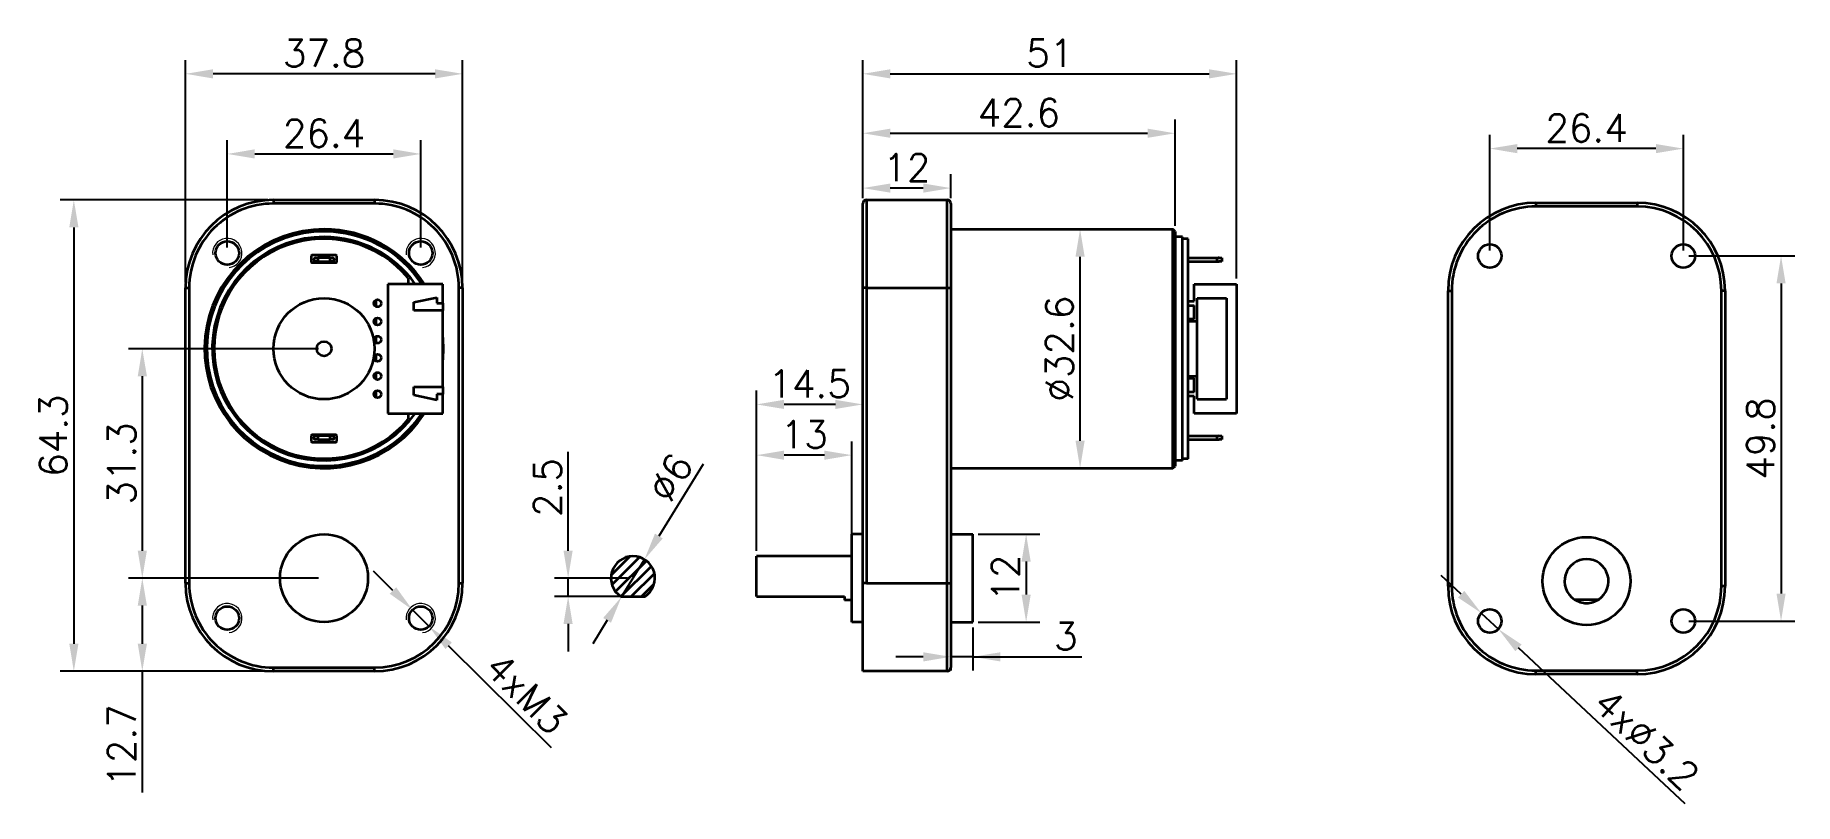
# Model space of a CAD drawing. Header units: millimetres. Extents: x 311 to 551, y 284 to 389.
import ezdxf

# ---------------------------------------------------------------- set-up
doc = ezdxf.new("R2010")
doc.units = ezdxf.units.MM
doc.header["$LTSCALE"] = 1.5
doc.linetypes.add('CENTER2', pattern=[28.575, 19.05, -3.175, 3.175, -3.175])
doc.layers.add('3中心线层', color=1, linetype='CENTER2')
for name, color, linetype, lineweight in [('Layer0000', 7, 'Continuous', 25), ('尺寸线', 3, 'Continuous', 13), ('粗实线', 7, 'Continuous', 35)]:
    doc.layers.add(name, color=color, linetype=linetype, lineweight=lineweight)
doc.styles.add('数字和字母', font='romans.shx')
doc.dimstyles.new('轮趣标注1比1', dxfattribs={"dimscale": 1.5, "dimtxt": 2.5, "dimasz": 2.5, "dimexe": 1.25, "dimexo": 0.5, "dimtad": 1, "dimdec": 3, "dimdsep": 46, "dimtxsty": '数字和字母', "dimcen": 2.5, "dimadec": 0, "dimazin": 2, "dimtfac": 1, "dimtmove": 0, "dimatfit": 3, "dimfxl": 1, "dimtolj": 1, "dimarcsym": 0})

# ---------------------------------------------------------------- blocks, each defined once
blk = doc.blocks.new('*D8')
at = {"layer": 'Defpoints', "color": 0}
for p in [(509.12, 373.83), (509.12, 359.18), (535.52, 359.18)]:
    blk.add_point(p, dxfattribs=at)
at = {"layer": '尺寸线', "color": 0, "lineweight": -2}
for p, q in [((509.12, 359.93), (509.12, 375.7)), ((535.52, 359.93), (535.52, 375.7)), ((531.77, 373.83), (512.87, 373.83))]:
    blk.add_line(p, q, dxfattribs=at)
at = {"layer": '尺寸线', "color": 0}
for points in [[(512.87, 374.45), (512.87, 373.2), (509.12, 373.83)], [(531.77, 373.2), (531.77, 374.45), (535.52, 373.83)]]:
    blk.add_solid(points, dxfattribs=at)
at = {"layer": '尺寸线', "color": 0, "insert": (522.32, 376.64), "char_height": 3.75, "attachment_point": 5, "style": '数字和字母'}
blk.add_mtext('\\A1;26.4', dxfattribs=at)
blk = doc.blocks.new('*D36')
at = {"layer": 'Defpoints', "color": 0}
for p in [(535.52, 359.18), (535.52, 309.38), (548.85, 309.38)]:
    blk.add_point(p, dxfattribs=at)
at = {"layer": '尺寸线', "color": 0, "lineweight": -2}
for p, q in [((536.27, 359.18), (550.73, 359.18)), ((548.85, 355.43), (548.85, 313.13)), ((536.27, 309.38), (550.73, 309.38))]:
    blk.add_line(p, q, dxfattribs=at)
at = {"layer": '尺寸线', "color": 0}
for points in [[(549.48, 355.43), (548.23, 355.43), (548.85, 359.18)], [(548.23, 313.13), (549.48, 313.13), (548.85, 309.38)]]:
    blk.add_solid(points, dxfattribs=at)
at = {"layer": '尺寸线', "color": 0, "insert": (546.04, 334.28), "char_height": 3.75, "attachment_point": 5, "rotation": 90, "style": '数字和字母'}
blk.add_mtext('\\A1;49.8', dxfattribs=at)
blk = doc.blocks.new('*D37')
at = {"layer": 'Defpoints', "color": 0}
for p in [(438.57, 321.23), (438.57, 309.23), (445.85, 309.23)]:
    blk.add_point(p, dxfattribs=at)
at = {"layer": '尺寸线', "color": 0, "lineweight": -2}
for p, q in [((439.32, 321.23), (447.73, 321.23)), ((445.85, 317.48), (445.85, 312.98)), ((439.32, 309.23), (447.73, 309.23))]:
    blk.add_line(p, q, dxfattribs=at)
at = {"layer": '尺寸线', "color": 0}
for points in [[(446.48, 317.48), (445.23, 317.48), (445.85, 321.23)], [(445.23, 312.98), (446.48, 312.98), (445.85, 309.23)]]:
    blk.add_solid(points, dxfattribs=at)
at = {"layer": '尺寸线', "color": 0, "insert": (443.04, 315.23), "char_height": 3.75, "attachment_point": 5, "rotation": 90, "style": '数字和字母'}
blk.add_mtext('\\A1;12', dxfattribs=at)
blk = doc.blocks.new('*D39')
at = {"layer": 'Defpoints', "color": 0}
for p in [(409.07, 338.93), (423.57, 321.23), (409.07, 318.23)]:
    blk.add_point(p, dxfattribs=at)
at = {"layer": '尺寸线', "color": 0, "lineweight": -2}
for p, q in [((409.07, 318.98), (409.07, 340.81)), ((419.82, 338.93), (412.82, 338.93)), ((423.57, 321.98), (423.57, 340.81))]:
    blk.add_line(p, q, dxfattribs=at)
at = {"layer": '尺寸线', "color": 0}
for points in [[(412.82, 339.56), (412.82, 338.31), (409.07, 338.93)], [(419.82, 338.31), (419.82, 339.56), (423.57, 338.93)]]:
    blk.add_solid(points, dxfattribs=at)
at = {"layer": '尺寸线', "color": 0, "insert": (416.32, 341.75), "char_height": 3.75, "attachment_point": 5, "style": '数字和字母'}
blk.add_mtext('\\A1;14.5', dxfattribs=at)
blk = doc.blocks.new('*D40')
at = {"layer": 'Defpoints', "color": 0}
for p in [(409.07, 332.01), (409.07, 318.23), (422.07, 318.23)]:
    blk.add_point(p, dxfattribs=at)
at = {"layer": '尺寸线', "color": 0, "lineweight": -2}
for p, q in [((409.07, 318.98), (409.07, 333.88)), ((422.07, 318.98), (422.07, 333.88)), ((418.32, 332.01), (412.82, 332.01))]:
    blk.add_line(p, q, dxfattribs=at)
at = {"layer": '尺寸线', "color": 0}
for points in [[(412.82, 332.63), (412.82, 331.38), (409.07, 332.01)], [(418.32, 331.38), (418.32, 332.63), (422.07, 332.01)]]:
    blk.add_solid(points, dxfattribs=at)
at = {"layer": '尺寸线', "color": 0, "insert": (415.57, 334.82), "char_height": 3.75, "attachment_point": 5, "style": '数字和字母'}
blk.add_mtext('\\A1;13', dxfattribs=at)
blk = doc.blocks.new('*D42')
at = {"layer": 'Defpoints', "color": 0, "ltscale": 1.5}
for p in [(453.21, 362.83), (465.87, 362.83), (465.87, 330.23)]:
    blk.add_point(p, dxfattribs=at)
at = {"layer": '尺寸线', "color": 0, "lineweight": -2}
for p, q in [((465.12, 362.83), (451.34, 362.83)), ((453.21, 333.98), (453.21, 359.08)), ((465.12, 330.23), (451.34, 330.23))]:
    blk.add_line(p, q, dxfattribs=at)
at = {"layer": '尺寸线', "color": 0, "ltscale": 1.5}
for points in [[(453.84, 359.08), (452.59, 359.08), (453.21, 362.83)], [(452.59, 333.98), (453.84, 333.98), (453.21, 330.23)]]:
    blk.add_solid(points, dxfattribs=at)
at = {"layer": '尺寸线', "color": 0, "ltscale": 1.5, "insert": (450.4, 346.53), "char_height": 3.75, "attachment_point": 5, "rotation": 90, "style": '数字和字母'}
blk.add_mtext('\\A1;{%%c32.6}', dxfattribs=at)
blk = doc.blocks.new('*D43')
at = {"layer": 'Defpoints', "color": 0}
for p in [(423.57, 368.44), (423.57, 366.33), (435.57, 366.33)]:
    blk.add_point(p, dxfattribs=at)
at = {"layer": '尺寸线', "color": 0, "lineweight": -2}
for p, q in [((423.57, 367.08), (423.57, 370.32)), ((435.57, 367.08), (435.57, 370.32)), ((431.82, 368.44), (427.32, 368.44))]:
    blk.add_line(p, q, dxfattribs=at)
at = {"layer": '尺寸线', "color": 0}
for points in [[(427.32, 369.07), (427.32, 367.82), (423.57, 368.44)], [(431.82, 367.82), (431.82, 369.07), (435.57, 368.44)]]:
    blk.add_solid(points, dxfattribs=at)
at = {"layer": '尺寸线', "color": 0, "insert": (429.57, 371.25), "char_height": 3.75, "attachment_point": 5, "style": '数字和字母'}
blk.add_mtext('\\A1;12', dxfattribs=at)
blk = doc.blocks.new('*D44')
at = {"layer": 'Defpoints', "color": 0}
for p in [(466.17, 375.92), (423.57, 366.33), (466.17, 362.53)]:
    blk.add_point(p, dxfattribs=at)
at = {"layer": '尺寸线', "color": 0, "lineweight": -2}
for p, q in [((423.57, 367.08), (423.57, 377.8)), ((466.17, 363.28), (466.17, 377.8)), ((427.32, 375.92), (462.42, 375.92))]:
    blk.add_line(p, q, dxfattribs=at)
at = {"layer": '尺寸线', "color": 0}
for points in [[(427.32, 376.55), (427.32, 375.3), (423.57, 375.92)], [(462.42, 375.3), (462.42, 376.55), (466.17, 375.92)]]:
    blk.add_solid(points, dxfattribs=at)
at = {"layer": '尺寸线', "color": 0, "insert": (444.87, 378.74), "char_height": 3.75, "attachment_point": 5, "style": '数字和字母'}
blk.add_mtext('\\A1;42.6', dxfattribs=at)
blk = doc.blocks.new('*D45')
at = {"layer": 'Defpoints', "color": 0}
for p in [(474.57, 384.03), (423.57, 366.33), (474.57, 355.35)]:
    blk.add_point(p, dxfattribs=at)
at = {"layer": '尺寸线', "color": 0, "lineweight": -2}
for p, q in [((423.57, 367.08), (423.57, 385.9)), ((474.57, 356.1), (474.57, 385.9)), ((427.32, 384.03), (470.82, 384.03))]:
    blk.add_line(p, q, dxfattribs=at)
at = {"layer": '尺寸线', "color": 0}
for points in [[(427.32, 384.65), (427.32, 383.4), (423.57, 384.03)], [(470.82, 383.4), (470.82, 384.65), (474.57, 384.03)]]:
    blk.add_solid(points, dxfattribs=at)
at = {"layer": '尺寸线', "color": 0, "insert": (449.07, 386.84), "char_height": 3.75, "attachment_point": 5, "style": '数字和字母'}
blk.add_mtext('\\A1;51', dxfattribs=at)
blk = doc.blocks.new('*D47')
at = {"layer": 'Defpoints', "color": 0}
for p in [(363.26, 373.1), (336.86, 359.58), (363.26, 359.58)]:
    blk.add_point(p, dxfattribs=at)
at = {"layer": '尺寸线', "color": 0, "lineweight": -2}
for p, q in [((336.86, 360.33), (336.86, 374.98)), ((363.26, 360.33), (363.26, 374.98)), ((340.61, 373.1), (359.51, 373.1))]:
    blk.add_line(p, q, dxfattribs=at)
at = {"layer": '尺寸线', "color": 0}
for points in [[(340.61, 373.73), (340.61, 372.48), (336.86, 373.1)], [(359.51, 372.48), (359.51, 373.73), (363.26, 373.1)]]:
    blk.add_solid(points, dxfattribs=at)
at = {"layer": '尺寸线', "color": 0, "insert": (350.06, 375.91), "char_height": 3.75, "attachment_point": 5, "style": '数字和字母'}
blk.add_mtext('\\A1;26.4', dxfattribs=at)
blk = doc.blocks.new('*D53')
at = {"layer": 'Defpoints', "color": 0}
for p in [(350.06, 346.53), (325.26, 315.23), (350.06, 315.23)]:
    blk.add_point(p, dxfattribs=at)
at = {"layer": '尺寸线', "color": 0, "lineweight": -2}
for p, q in [((349.31, 346.53), (323.39, 346.53)), ((325.26, 342.78), (325.26, 318.98)), ((349.31, 315.23), (323.39, 315.23))]:
    blk.add_line(p, q, dxfattribs=at)
at = {"layer": '尺寸线', "color": 0}
for points in [[(325.89, 342.78), (324.64, 342.78), (325.26, 346.53)], [(324.64, 318.98), (325.89, 318.98), (325.26, 315.23)]]:
    blk.add_solid(points, dxfattribs=at)
at = {"layer": '尺寸线', "color": 0, "insert": (322.45, 330.88), "char_height": 3.75, "attachment_point": 5, "rotation": 90, "style": '数字和字母'}
blk.add_mtext('\\A1;31.3', dxfattribs=at)
blk = doc.blocks.new('*D54')
at = {"layer": 'Defpoints', "color": 0}
for p in [(350.06, 315.23), (325.26, 302.53), (350.06, 302.53)]:
    blk.add_point(p, dxfattribs=at)
at = {"layer": '尺寸线', "color": 0, "lineweight": -2}
for p, q in [((349.31, 315.23), (323.39, 315.23)), ((325.26, 311.48), (325.26, 306.28)), ((349.31, 302.53), (323.39, 302.53)), ((325.26, 302.53), (325.26, 286.01))]:
    blk.add_line(p, q, dxfattribs=at)
at = {"layer": '尺寸线', "color": 0}
for points in [[(325.89, 311.48), (324.64, 311.48), (325.26, 315.23)], [(324.64, 306.28), (325.89, 306.28), (325.26, 302.53)]]:
    blk.add_solid(points, dxfattribs=at)
at = {"layer": '尺寸线', "color": 0, "insert": (322.45, 292.4), "char_height": 3.75, "attachment_point": 5, "rotation": 90, "style": '数字和字母'}
blk.add_mtext('\\A1;12.7', dxfattribs=at)
blk = doc.blocks.new('*D55')
at = {"layer": 'Defpoints', "color": 0}
for p in [(343.16, 366.83), (315.92, 302.53), (343.16, 302.53)]:
    blk.add_point(p, dxfattribs=at)
at = {"layer": '尺寸线', "color": 0, "lineweight": -2}
for p, q in [((342.41, 366.83), (314.05, 366.83)), ((315.92, 363.08), (315.92, 306.28)), ((342.41, 302.53), (314.05, 302.53))]:
    blk.add_line(p, q, dxfattribs=at)
at = {"layer": '尺寸线', "color": 0}
for points in [[(316.55, 363.08), (315.3, 363.08), (315.92, 366.83)], [(315.3, 306.28), (316.55, 306.28), (315.92, 302.53)]]:
    blk.add_solid(points, dxfattribs=at)
at = {"layer": '尺寸线', "color": 0, "insert": (313.11, 334.68), "char_height": 3.75, "attachment_point": 5, "rotation": 90, "style": '数字和字母'}
blk.add_mtext('\\A1;64.3', dxfattribs=at)
blk = doc.blocks.new('*D57')
at = {"layer": 'Defpoints', "color": 0, "ltscale": 1.5}
for p in [(393.78, 317.79), (390.64, 312.67)]:
    blk.add_point(p, dxfattribs=at)
at = {"layer": '尺寸线', "color": 0, "lineweight": -2}
for p, q in [((401.77, 330.8), (395.74, 320.98)), ((390.64, 312.67), (393.78, 317.79)), ((388.68, 309.48), (386.71, 306.28))]:
    blk.add_line(p, q, dxfattribs=at)
at = {"layer": '尺寸线', "color": 0, "ltscale": 1.5}
for points in [[(395.21, 321.31), (396.27, 320.65), (393.78, 317.79)], [(389.21, 309.15), (388.14, 309.8), (390.64, 312.67)]]:
    blk.add_solid(points, dxfattribs=at)
at = {"layer": '尺寸线', "color": 0, "ltscale": 1.5, "insert": (397.34, 328.96), "char_height": 3.75, "attachment_point": 5, "rotation": 58.4472, "style": '数字和字母'}
blk.add_mtext('\\A1;∅6', dxfattribs=at)
blk = doc.blocks.new('*D58')
at = {"layer": 'Defpoints', "color": 0}
for p in [(383.36, 315.23), (392.21, 315.23), (392.21, 312.73)]:
    blk.add_point(p, dxfattribs=at)
at = {"layer": '尺寸线', "color": 0, "lineweight": -2}
for p, q in [((383.36, 318.98), (383.36, 332.46)), ((391.46, 315.23), (381.48, 315.23)), ((383.36, 312.73), (383.36, 315.23)), ((391.46, 312.73), (381.48, 312.73)), ((383.36, 308.98), (383.36, 305.23))]:
    blk.add_line(p, q, dxfattribs=at)
at = {"layer": '尺寸线', "color": 0}
for points in [[(382.73, 318.98), (383.98, 318.98), (383.36, 315.23)], [(383.98, 308.98), (382.73, 308.98), (383.36, 312.73)]]:
    blk.add_solid(points, dxfattribs=at)
at = {"layer": '尺寸线', "color": 0, "insert": (380.55, 327.6), "char_height": 3.75, "attachment_point": 5, "rotation": 90, "style": '数字和字母'}
blk.add_mtext('\\A1;2.5', dxfattribs=at)
blk = doc.blocks.new('*D60')
at = {"layer": '3中心线层', "color": 0, "linetype": 'ByBlock', "lineweight": -2}
for p, q in [((359.46, 313.55), (356.79, 316.18)), ((362.12, 310.91), (364.39, 308.65)), ((381.11, 292.09), (367.06, 306.01))]:
    blk.add_line(p, q, dxfattribs=at)
at = {"layer": '3中心线层', "color": 0, "ltscale": 1.5}
for points in [[(359.02, 313.1), (359.89, 313.99), (362.12, 310.91)], [(367.5, 306.46), (366.62, 305.57), (364.39, 308.65)]]:
    blk.add_solid(points, dxfattribs=at)
at = {"layer": 'Defpoints', "color": 0, "ltscale": 1.5}
for p in [(362.12, 310.91), (364.39, 308.65)]:
    blk.add_point(p, dxfattribs=at)
at = {"layer": '3中心线层', "color": 0, "ltscale": 1.5, "insert": (377.66, 299.46), "char_height": 3.75, "attachment_point": 5, "rotation": 315.2633, "style": '数字和字母'}
blk.add_mtext('\\A1;{4xM3}', dxfattribs=at)
blk = doc.blocks.new('*D62')
at = {"layer": 'Defpoints', "color": 0, "ltscale": 1.5}
for p in [(507.95, 310.47), (510.28, 308.29)]:
    blk.add_point(p, dxfattribs=at)
at = {"layer": '尺寸线', "color": 0, "lineweight": -2, "ltscale": 1.5}
for p, q in [((505.21, 313.04), (502.47, 315.6)), ((507.95, 310.47), (510.28, 308.29)), ((535.78, 284.45), (513.02, 305.73))]:
    blk.add_line(p, q, dxfattribs=at)
at = {"layer": '尺寸线', "color": 0, "ltscale": 1.5}
for points in [[(504.78, 312.58), (505.64, 313.49), (507.95, 310.47)], [(513.45, 306.18), (512.6, 305.27), (510.28, 308.29)]]:
    blk.add_solid(points, dxfattribs=at)
at = {"layer": '尺寸线', "color": 0, "ltscale": 1.5, "insert": (530.49, 293.24), "char_height": 3.75, "attachment_point": 5, "rotation": 316.9179, "style": '数字和字母'}
blk.add_mtext('\\A1;{4x∅3.2}', dxfattribs=at)
blk = doc.blocks.new('*D28')
at = {"layer": 'Defpoints', "color": 0, "ltscale": 1.5}
for p in [(331.16, 384.03), (331.16, 354.83), (368.96, 354.83), (435.57, 309.23), (438.57, 309.23), (435.57, 304.5)]:
    blk.add_point(p, dxfattribs=at)
at = {"layer": '尺寸线', "color": 0, "lineweight": -2, "ltscale": 1.5}
for p, q in [((331.16, 355.58), (331.16, 385.9)), ((368.96, 355.58), (368.96, 385.9)), ((365.21, 384.03), (334.91, 384.03)), ((435.57, 308.48), (435.57, 302.62)), ((438.57, 308.48), (438.57, 302.62)), ((431.82, 304.5), (428.07, 304.5)), ((438.57, 304.5), (435.57, 304.5)), ((438.57, 304.5), (453.46, 304.5))]:
    blk.add_line(p, q, dxfattribs=at)
at = {"layer": '尺寸线', "color": 0, "ltscale": 1.5}
for points in [[(334.91, 384.65), (334.91, 383.4), (331.16, 384.03)], [(365.21, 383.4), (365.21, 384.65), (368.96, 384.03)], [(431.82, 303.87), (431.82, 305.12), (435.57, 304.5)], [(442.32, 305.12), (442.32, 303.87), (438.57, 304.5)]]:
    blk.add_solid(points, dxfattribs=at)
at = {"layer": '尺寸线', "color": 0, "ltscale": 1.5, "char_height": 3.75, "attachment_point": 5, "style": '数字和字母'}
for s, insert in [('\\A1;37.8', (350.06, 386.84)), ('\\A1;3', (451.27, 307.31))]:
    blk.add_mtext(s, dxfattribs=dict(at, insert=insert))

msp = doc.modelspace()

# ---------------------------------------------------------------- hatches: boundary and pattern name
at = {"layer": '粗实线'}
h = msp.add_hatch(dxfattribs=at)
h.set_pattern_fill('ANSI31', color=256, style=0, pattern_type=2)
h.set_pattern_definition([(45, (116.442, 131.9448), (-0.7071068, 0.7071068), [])])
edge = h.paths.add_edge_path(flags=16)
edge.add_arc((392.2088, 315.2296), 3, 303.55731, 596.44269)
edge.add_line((390.5505, 312.7296), (393.8671, 312.7296))

# ---------------------------------------------------------------- linework, layer by layer
at = {"layer": 'Layer0000', "color": 5, "linetype": 'Continuous', "lineweight": 18, "true_color": 0x0000ff}
for centre in [(336.8554, 359.5796), (363.2554, 359.5796), (336.8554, 309.7796), (363.2554, 309.7796)]:
    msp.add_arc(centre, 2, 277, 187, dxfattribs=at)
at = {"layer": '粗实线'}
for p, q in [((343.1554, 366.8296), (356.9554, 366.8296)), ((343.1554, 366.8296), (343.1554, 366.3296)), ((356.9554, 366.3296), (343.1554, 366.3296)), ((356.9554, 366.8296), (356.9554, 366.3296)), ((423.5746, 354.8296), (423.5746, 366.3296)), ((424.0746, 366.8296), (435.0746, 366.8296)), ((424.0746, 366.8296), (424.0746, 354.8296)), ((435.0746, 354.8296), (435.0746, 366.8296)), ((435.5746, 366.3296), (435.5746, 354.8295)), ((515.4164, 366.4308), (529.2164, 366.4308)), ((515.4164, 366.4308), (515.4164, 365.9308)), ((529.2164, 365.9308), (515.4164, 365.9308)), ((529.2164, 366.4308), (529.2164, 365.9308)), ((435.5746, 362.8296), (465.8746, 362.8296)), ((466.1746, 362.5296), (465.8746, 362.8296)), ((465.8746, 330.2296), (465.8746, 362.8296)), ((466.1746, 362.5296), (466.1746, 330.5296)), ((467.1746, 361.7796), (466.1746, 361.7796)), ((467.1746, 331.2796), (467.1746, 361.7796)), ((467.9746, 361.5296), (467.1746, 361.5296)), ((467.9746, 331.5296), (467.9746, 361.5296)), ((348.3054, 359.1796), (348.3054, 358.3796)), ((351.7054, 359.2796), (348.4054, 359.2796)), ((348.4054, 358.2796), (351.7054, 358.2796)), ((348.9054, 358.9296), (349.2176, 358.9296)), ((349.2176, 358.4296), (348.9054, 358.4296)), ((350.8932, 358.9296), (349.2176, 358.9296)), ((349.2176, 358.9296), (349.2176, 358.4296)), ((349.2176, 358.4296), (350.8932, 358.4296)), ((350.8932, 358.4296), (350.8932, 358.9296)), ((350.8932, 358.9296), (351.2054, 358.9296)), ((351.2054, 358.4296), (350.8932, 358.4296)), ((351.8054, 358.3796), (351.8054, 359.1796)), ((467.9746, 358.9296), (472.1731, 358.9296)), ((467.9746, 358.4296), (472.1731, 358.4296)), ((472.1731, 358.9296), (472.5746, 358.9296)), ((472.5746, 358.4296), (472.1731, 358.4296)), ((472.5746, 358.9296), (472.5746, 358.4296)), ((358.7554, 355.3546), (358.7554, 337.7046)), ((366.2554, 355.3546), (358.7554, 355.3546)), ((361.5554, 356.1603), (361.5554, 355.3546)), ((366.2554, 352.7496), (366.2554, 355.3546)), ((468.7746, 355.3546), (474.5746, 355.3546)), ((468.7746, 353.0246), (468.7746, 355.3546)), ((474.5746, 355.3546), (474.5746, 337.7046)), ((331.1554, 314.5296), (331.1554, 354.8296)), ((331.1554, 354.8295), (331.6554, 354.8295)), ((331.6554, 354.8295), (331.6554, 314.5296)), ((357.1554, 352.2663), (357.1554, 353.1829)), ((362.3295, 352.8769), (365.4323, 353.5257)), ((365.4323, 353.5257), (365.4323, 352.7496)), ((368.4554, 314.5296), (368.4554, 354.8296)), ((368.9554, 354.8296), (368.4554, 354.8296)), ((368.9554, 354.8296), (368.9554, 314.5296)), ((423.5746, 314.5296), (423.5746, 354.8296)), ((424.0746, 354.8296), (423.5746, 354.8296)), ((424.0746, 354.8296), (435.0746, 354.8296)), ((424.0746, 354.8296), (424.0746, 314.5296)), ((435.0746, 314.5296), (435.0746, 354.8296)), ((435.0746, 354.8295), (435.5746, 354.8295)), ((435.5746, 354.8295), (435.5746, 314.5296)), ((467.9746, 353.0246), (468.7746, 353.0246)), ((469.1746, 339.6296), (469.1746, 353.4296)), ((469.1746, 353.4296), (473.1746, 353.4296)), ((473.1746, 353.4296), (473.1746, 339.6296)), ((503.4164, 314.1308), (503.4164, 354.4308)), ((503.4164, 354.4308), (503.9164, 354.4308)), ((503.9164, 354.4308), (503.9164, 314.1308)), ((540.7164, 314.1308), (540.7164, 354.4308)), ((541.2164, 354.4308), (540.7164, 354.4308)), ((541.2164, 354.4308), (541.2164, 314.1308)), ((357.1554, 349.7863), (357.1554, 350.7029)), ((362.3295, 351.7296), (362.3295, 352.8769)), ((366.2554, 351.7296), (362.3295, 351.7296)), ((365.4323, 352.7496), (366.2554, 352.7496)), ((366.2554, 352.7496), (366.2554, 351.7296)), ((366.2554, 341.3296), (366.2554, 351.7296)), ((467.9746, 352.4246), (468.7746, 352.4246)), ((468.7746, 350.5446), (467.9746, 350.5446)), ((468.7746, 350.5446), (468.7746, 352.4246)), ((357.1554, 347.3063), (357.1554, 348.2229)), ((467.9746, 350.2796), (469.1746, 350.2796)), ((357.1554, 344.8263), (357.1554, 345.7429)), ((357.1554, 342.3463), (357.1554, 343.2629)), ((362.3295, 340.1823), (362.3295, 341.3296)), ((362.3295, 341.3296), (366.2554, 341.3296)), ((366.2554, 341.3296), (366.2554, 340.3096)), ((467.9746, 342.7796), (469.1746, 342.7796)), ((467.9746, 342.5046), (468.7746, 342.5046)), ((468.7746, 340.6246), (468.7746, 342.5046)), ((357.1554, 339.8663), (357.1554, 340.7829)), ((365.4323, 339.5334), (362.3295, 340.1823)), ((366.2554, 340.3096), (365.4323, 340.3096)), ((365.4323, 340.3096), (365.4323, 339.5334)), ((366.2554, 337.7046), (366.2554, 340.3096)), ((468.7746, 340.6246), (467.9746, 340.6246)), ((468.7746, 340.0346), (467.9746, 340.0346)), ((468.7746, 337.7046), (468.7746, 340.0346)), ((469.1746, 339.6296), (473.1746, 339.6296)), ((358.7554, 337.7046), (366.2554, 337.7046)), ((361.5554, 337.7046), (361.5554, 336.8989)), ((474.5746, 337.7046), (468.7746, 337.7046)), ((348.3054, 334.6796), (348.3054, 333.8796)), ((351.7054, 334.7796), (348.4054, 334.7796)), ((348.4054, 333.7796), (351.7054, 333.7796)), ((348.9054, 334.6296), (349.2176, 334.6296)), ((349.2176, 334.1296), (348.9054, 334.1296)), ((350.8932, 334.6296), (349.2176, 334.6296)), ((349.2176, 334.6296), (349.2176, 334.1296)), ((349.2176, 334.1296), (350.8932, 334.1296)), ((350.8932, 334.1296), (350.8932, 334.6296)), ((350.8932, 334.6296), (351.2054, 334.6296)), ((351.2054, 334.1296), (350.8932, 334.1296)), ((351.8054, 333.8796), (351.8054, 334.6796)), ((467.9746, 334.6296), (472.1731, 334.6296)), ((467.9746, 334.1296), (472.1731, 334.1296)), ((472.1731, 334.6296), (472.5746, 334.6296)), ((472.5746, 334.1296), (472.1731, 334.1296)), ((472.5746, 334.6296), (472.5746, 334.1296)), ((467.9746, 331.5296), (467.1746, 331.5296)), ((435.5746, 330.2296), (465.8746, 330.2296)), ((465.8746, 330.2296), (466.1746, 330.5296)), ((467.1746, 331.2796), (466.1746, 331.2796)), ((422.0746, 309.2296), (422.0746, 321.2296)), ((423.5746, 321.2296), (422.0746, 321.2296)), ((435.5746, 321.2296), (438.5746, 321.2296)), ((438.5746, 309.2296), (438.5746, 321.2296)), ((409.0746, 312.7296), (409.0746, 318.2296)), ((422.0746, 318.2296), (409.0746, 318.2296)), ((331.1554, 314.5296), (331.6554, 314.5296)), ((368.4554, 314.5296), (368.9554, 314.5296)), ((423.5746, 303.0296), (423.5746, 314.5296)), ((424.0746, 314.5296), (423.5746, 314.5296)), ((424.0746, 314.5296), (435.0746, 314.5296)), ((435.0746, 302.5296), (435.0746, 314.5296)), ((435.0746, 314.5296), (435.5746, 314.5296)), ((435.5746, 314.5296), (435.5746, 303.0296)), ((390.5505, 312.7296), (393.8671, 312.7296)), ((409.0746, 312.7296), (421.0746, 312.7296)), ((421.0746, 312.7296), (421.0746, 312.2296)), ((422.0746, 312.2296), (421.0746, 312.2296)), ((503.9164, 314.1308), (503.4164, 314.1308)), ((520.6581, 312.3308), (523.9747, 312.3308)), ((541.2164, 314.1308), (540.7164, 314.1308)), ((423.5746, 309.2296), (422.0746, 309.2296)), ((435.5746, 309.2296), (438.5746, 309.2296)), ((343.1554, 303.0296), (356.9554, 303.0296)), ((343.1554, 302.5296), (343.1554, 303.0296)), ((356.9554, 302.5296), (343.1554, 302.5296)), ((356.9554, 302.5296), (356.9554, 303.0296)), ((515.4164, 302.6308), (529.2164, 302.6308)), ((515.4164, 302.1308), (515.4164, 302.6308)), ((529.2164, 302.1308), (529.2164, 302.6308)), ((529.2164, 302.1308), (515.4164, 302.1308))]:
    msp.add_line(p, q, dxfattribs=at)
at = {"layer": '粗实线', "ltscale": 1.5}
for p, q in [((423.5746, 302.5296), (423.5746, 303.0296)), ((435.0746, 302.5296), (423.5746, 302.5296))]:
    msp.add_line(p, q, dxfattribs=at)
at = {"layer": '粗实线'}
for centre, radius in [((336.8554, 359.5796), 1.6), ((363.2554, 359.5796), 1.6), ((509.1164, 359.1808), 1.6), ((535.5164, 359.1808), 1.6), ((350.0554, 346.5296), 6.9), ((357.3554, 352.7246), 0.5), ((357.3554, 350.2446), 0.5), ((357.3554, 347.7646), 0.5), ((350.0554, 346.5296), 1), ((357.3554, 345.2846), 0.5), ((357.3554, 342.8046), 0.5), ((357.3554, 340.3246), 0.5), ((350.0554, 315.2296), 6), ((522.3164, 314.8308), 6), ((336.8554, 309.7796), 1.6), ((363.2554, 309.7796), 1.6), ((509.1164, 309.3808), 1.6), ((535.5164, 309.3808), 1.6)]:
    msp.add_circle(centre, radius, dxfattribs=at)
for centre, radius, start, end in [((343.1554, 354.8296), 12, 90, 180), ((343.1554, 354.8296), 11.5, 89.999987, 180.00027), ((356.9554, 354.8296), 12, 0, 90), ((356.9554, 354.8296), 11.5, 0, 90.000283), ((424.0746, 366.3296), 0.5, 90, 180), ((435.0746, 366.3296), 0.5, 0, 90), ((515.4164, 354.4308), 12, 90, 180), ((515.4164, 354.4308), 11.5, 89.999988, 180), ((529.2164, 354.4308), 12, 0.000003, 89.999984), ((529.2164, 354.4308), 11.5, 0, 90), ((350.0554, 346.5296), 16.3, 90, 327.220254), ((350.0554, 346.5296), 16, 90, 326.525727), ((350.0554, 346.5296), 16.3, 32.779746, 90), ((350.0554, 346.5296), 16, 33.474273, 90), ((350.0554, 346.5296), 15.25, 90, 324.641647), ((350.0554, 346.5296), 15, 39.944505, 320.055495), ((350.0554, 346.5296), 15.25, 35.358353, 90), ((348.4054, 359.1796), 0.1, 90, 180), ((348.4054, 358.3796), 0.1, 180, 270), ((348.9054, 358.6796), 0.25, 90, 270), ((351.2054, 358.6796), 0.25, 270, 90), ((351.7054, 359.1796), 0.1, 0, 90), ((351.7054, 358.3796), 0.1, 270, 0), ((350.0554, 346.5296), 16.3, 353.650111, 6.349889), ((348.4054, 334.6796), 0.1, 90, 180), ((348.4054, 333.8796), 0.1, 180, 270), ((348.9054, 334.3796), 0.25, 90, 270), ((351.2054, 334.3796), 0.25, 270, 90), ((351.7054, 334.6796), 0.1, 0, 90), ((351.7054, 333.8796), 0.1, 270, 0), ((392.2088, 315.2296), 3, 303.55731, 236.44269), ((522.3164, 314.8308), 3, 303.55731, 236.44269), ((343.1554, 314.5296), 12, 180.0002, 269.999917), ((343.1554, 314.5296), 11.5, 179.999987, 270), ((356.9554, 314.5296), 12, 270.0002, 359.999917), ((356.9554, 314.5296), 11.5, 270, 0), ((515.4164, 314.1308), 12, 180, 270), ((515.4164, 314.1308), 11.5, 179.999988, 270), ((522.3164, 314.8308), 3, 236.44269, 270), ((522.3164, 314.8308), 3, 270, 303.55731), ((529.2164, 314.1308), 12, 270.000004, 359.999991), ((529.2164, 314.1308), 11.5, 270, 0), ((435.0746, 303.0296), 0.5, 270, 0)]:
    msp.add_arc(centre, radius, start, end, dxfattribs=at)
for centre, major_axis, start_param, end_param in [((472.1731, 358.6796), (-0.3215, 0), 4.71238898, 7.85398163), ((472.1731, 334.3796), (0.3215, 0), 1.57079633, 4.71238898)]:
    msp.add_ellipse(centre, major_axis=major_axis, ratio=0.77754369, start_param=start_param, end_param=end_param, dxfattribs=at)

# ---------------------------------------------------------------- dimensions: what is measured, and where the dimension line sits
at = {"layer": '3中心线层', "linetype": 'ByBlock'}
dim = msp.add_diameter_dim_2p(p1=(362.1189, 310.9058), p2=(364.392, 308.6534), text='{4xM3}', dimstyle='轮趣标注1比1', override={"dimpost": '<>', "dimcen": 0, "dimatfit": 0}, dxfattribs=at)
dim.commit()
dim.dimension.update_dxf_attribs({"geometry": '*D60', "text_midpoint": (375.6828, 297.4659), "dimtype": 163})
at = {"layer": '尺寸线', "ltscale": 1.5}
dim = msp.add_linear_dim(base=(331.1554, 384.026), p1=(368.9554, 354.8296), p2=(331.1554, 354.8296), dimstyle='轮趣标注1比1', dxfattribs=at)
dim.commit()
dim.dimension.update_dxf_attribs({"geometry": '*D28', "text_midpoint": (350.0554, 386.8385)})
dim = msp.add_linear_dim(base=(435.5746, 304.4986), p1=(438.5746, 309.2296), p2=(435.5746, 309.2296), dimstyle='轮趣标注1比1', dxfattribs=at)
dim.commit()
dim.dimension.update_dxf_attribs({"geometry": '*D28', "text_midpoint": (451.2714, 304.4986), "dimtype": 160})
at = {"layer": '尺寸线'}
for base, p1, p2, picture, middle in [((474.5746, 384.026), (423.5746, 366.3296), (474.5746, 355.3546), '*D45', (449.0746, 386.8385)), ((466.1746, 375.9249), (423.5746, 366.3296), (466.1746, 362.5296), '*D44', (444.8746, 378.7374)), ((363.2554, 373.1014), (336.8554, 359.5796), (363.2554, 359.5796), '*D47', (350.0554, 375.9139)), ((509.1164, 373.8263), (535.5164, 359.1808), (509.1164, 359.1808), '*D8', (522.3164, 376.6388)), ((423.5746, 368.4407), (435.5746, 366.3296), (423.5746, 366.3296), '*D43', (429.5746, 371.2532)), ((409.0746, 338.9343), (423.5746, 321.2296), (409.0746, 318.2296), '*D39', (416.3246, 341.7468)), ((409.0746, 332.0068), (422.0746, 318.2296), (409.0746, 318.2296), '*D40', (415.5746, 334.8193))]:
    dim = msp.add_linear_dim(base=base, p1=p1, p2=p2, dimstyle='轮趣标注1比1', dxfattribs=at)
    dim.commit()
    dim.dimension.update_dxf_attribs({"geometry": picture, "text_midpoint": middle})
for base, p1, p2, picture, middle in [((315.9208, 302.5296), (343.1554, 366.8296), (343.1554, 302.5296), '*D55', (313.1083, 334.6796)), ((548.8545, 309.3808), (535.5164, 359.1808), (535.5164, 309.3808), '*D36', (546.042, 334.2808)), ((325.2616, 315.2296), (350.0554, 346.5296), (350.0554, 315.2296), '*D53', (322.4491, 330.8796)), ((383.3584, 315.2296), (392.2088, 312.7296), (392.2088, 315.2296), '*D58', (380.5459, 327.5957)), ((445.8537, 309.2296), (438.5746, 321.2296), (438.5746, 309.2296), '*D37', (443.0412, 315.2296)), ((325.2616, 302.5296), (350.0554, 315.2296), (350.0554, 302.5296), '*D54', (322.4491, 292.3957))]:
    dim = msp.add_linear_dim(base=base, p1=p1, p2=p2, angle=90, dimstyle='轮趣标注1比1', dxfattribs=at)
    dim.commit()
    dim.dimension.update_dxf_attribs({"geometry": picture, "text_midpoint": middle})
dim = msp.add_linear_dim(base=(453.2139, 362.8296), p1=(465.8746, 330.2296), p2=(465.8746, 362.8296), angle=90, text='{%%c<>}', dimstyle='轮趣标注1比1', override={"dimpost": '<>'}, dxfattribs=at)
dim.commit()
dim.dimension.update_dxf_attribs({"geometry": '*D42', "text_midpoint": (450.4014, 346.5296)})
dim = msp.add_diameter_dim_2p(p1=(390.639, 312.6731), p2=(393.7787, 317.7861), dimstyle='轮趣标注1比1', dxfattribs=at)
dim.commit()
dim.dimension.update_dxf_attribs({"geometry": '*D57', "text_midpoint": (397.339, 328.9587)})
at = {"layer": '尺寸线', "ltscale": 1.5}
dim = msp.add_diameter_dim_2p(p1=(507.9478, 310.4737), p2=(510.285, 308.2879), text='{4x<>}', dimstyle='轮趣标注1比1', override={"dimpost": '', "dimcen": 0, "dimatfit": 0}, dxfattribs=at)
dim.commit()
dim.dimension.update_dxf_attribs({"geometry": '*D62', "text_midpoint": (528.5703, 291.1876), "dimtype": 163})

doc.saveas('drawing.dxf')
